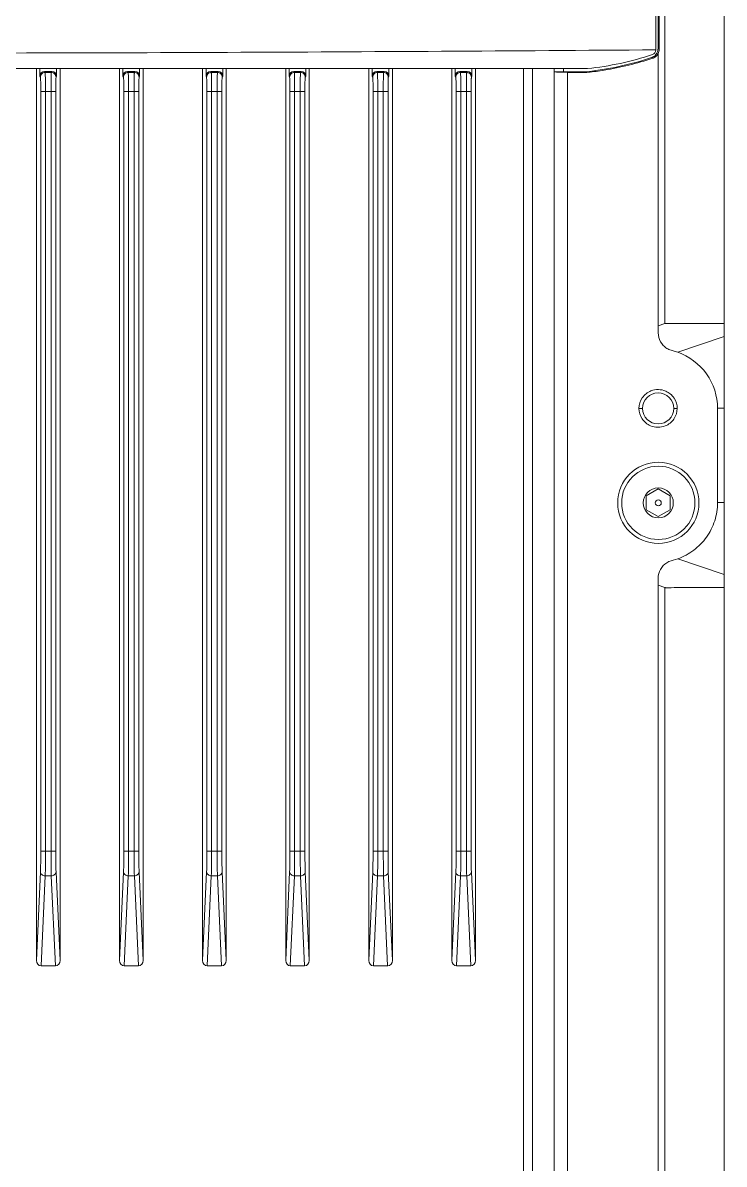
# Model space of a CAD drawing. Header units: millimetres. Extents: x 0 to 9253, y 0 to 2730.
# Drawn here: x 2831.9 to 2906.2, y 1188.3 to 1309.2 of the extents above; entities that cross this region are included whole.
import ezdxf

# ---------------------------------------------------------------- set-up
doc = ezdxf.new("R2010")
doc.units = ezdxf.units.MM
doc.layers.get('0').update_dxf_attribs({"lineweight": 13})

# ---------------------------------------------------------------- blocks, each defined once
blk = doc.blocks.new('A$C026F559B')
for p, q in [((11.55, -21.91), (10.28, -22.64)), ((10.28, -24.11), (10.28, -22.64)), ((12.82, -22.64), (11.55, -21.91)), ((12.82, -22.64), (12.82, -24.11)), ((10.28, -24.11), (11.55, -24.84)), ((11.55, -24.84), (12.82, -24.11))]:
    blk.add_line(p, q)
for radius in [4.3, 3.88, 1.59, 0.317]:
    blk.add_circle((11.55, -23.38), radius)

msp = doc.modelspace()

# ---------------------------------------------------------------- linework, layer by layer
for p, q in [((2906.22, 1477.39), (2906.22, 1159.39)), ((2899.92, 1277.39), (2899.92, 1359.39)), ((2898.97, 1306.36), (2898.97, 1330.41)), ((2899.22, 1330.27), (2899.22, 1306.5)), ((2899.32, 1306.43), (2899.32, 1330.35)), ((2899.22, 1306.5), (2899.32, 1306.43)), ((2899.22, 1305.99), (2899.22, 1277.12)), ((2898.53, 1305.55), (2898.6, 1305.5)), ((2898.6, 1305.5), (2898.64, 1305.48)), ((2724.68, 1304.39), (2891.75, 1304.39)), ((2833.37, 1304.39), (2833.37, 1209.91)), ((2833.73, 1304.39), (2833.73, 1303.59)), ((2833.73, 1303.59), (2833.79, 1303.47)), ((2835, 1304.09), (2834.23, 1304.09)), ((2834.23, 1304.09), (2834.29, 1303.97)), ((2834.29, 1303.97), (2834.94, 1303.97)), ((2834.94, 1303.97), (2835, 1304.09)), ((2835.44, 1303.47), (2835.5, 1303.59)), ((2835.5, 1303.59), (2835.5, 1304.39)), ((2835.87, 1209.91), (2835.87, 1304.39)), ((2842.17, 1304.39), (2842.17, 1209.91)), ((2842.53, 1304.39), (2842.53, 1303.59)), ((2842.53, 1303.59), (2842.59, 1303.47)), ((2843.8, 1304.09), (2843.03, 1304.09)), ((2843.03, 1304.09), (2843.09, 1303.97)), ((2843.09, 1303.97), (2843.74, 1303.97)), ((2843.74, 1303.97), (2843.8, 1304.09)), ((2844.24, 1303.47), (2844.3, 1303.59)), ((2844.3, 1303.59), (2844.3, 1304.39)), ((2844.67, 1209.91), (2844.67, 1304.39)), ((2850.97, 1304.39), (2850.97, 1209.91)), ((2851.33, 1304.39), (2851.33, 1303.59)), ((2851.33, 1303.59), (2851.39, 1303.47)), ((2852.6, 1304.09), (2851.83, 1304.09)), ((2851.83, 1304.09), (2851.89, 1303.97)), ((2851.89, 1303.97), (2852.54, 1303.97)), ((2852.54, 1303.97), (2852.6, 1304.09)), ((2853.04, 1303.47), (2853.1, 1303.59)), ((2853.1, 1303.59), (2853.1, 1304.39)), ((2853.47, 1209.91), (2853.47, 1304.39)), ((2859.77, 1304.39), (2859.77, 1209.91)), ((2860.13, 1304.39), (2860.13, 1303.59)), ((2860.13, 1303.59), (2860.19, 1303.47)), ((2861.4, 1304.09), (2860.63, 1304.09)), ((2860.63, 1304.09), (2860.69, 1303.97)), ((2860.69, 1303.97), (2861.34, 1303.97)), ((2861.34, 1303.97), (2861.4, 1304.09)), ((2861.84, 1303.47), (2861.9, 1303.59)), ((2861.9, 1303.59), (2861.9, 1304.39)), ((2862.27, 1209.91), (2862.27, 1304.39)), ((2868.57, 1304.39), (2868.57, 1209.91)), ((2868.93, 1304.39), (2868.93, 1303.59)), ((2868.93, 1303.59), (2868.99, 1303.47)), ((2870.2, 1304.09), (2869.43, 1304.09)), ((2869.43, 1304.09), (2869.49, 1303.97)), ((2869.49, 1303.97), (2870.14, 1303.97)), ((2870.14, 1303.97), (2870.2, 1304.09)), ((2870.64, 1303.47), (2870.7, 1303.59)), ((2870.7, 1303.59), (2870.7, 1304.39)), ((2871.07, 1209.91), (2871.07, 1304.39)), ((2877.37, 1304.39), (2877.37, 1209.91)), ((2877.73, 1304.39), (2877.73, 1303.59)), ((2877.73, 1303.59), (2877.79, 1303.47)), ((2879, 1304.09), (2878.23, 1304.09)), ((2878.23, 1304.09), (2878.29, 1303.97)), ((2878.29, 1303.97), (2878.94, 1303.97)), ((2878.94, 1303.97), (2879, 1304.09)), ((2879.44, 1303.47), (2879.5, 1303.59)), ((2879.5, 1303.59), (2879.5, 1304.39)), ((2879.87, 1209.91), (2879.87, 1304.39)), ((2884.96, 1141.68), (2884.96, 1304.39)), ((2885.92, 1141.68), (2885.92, 1304.39)), ((2888.89, 1304.39), (2887.75, 1304.39)), ((2888.2, 1304.39), (2888.2, 1304.07)), ((2888.2, 1304.07), (2888.22, 1304.05)), ((2888.22, 1304.05), (2888.22, 1277.39)), ((2889.2, 1304.39), (2889.2, 1304.04)), ((2891.52, 1304.04), (2889.2, 1304.04)), ((2889.61, 1303.99), (2889.61, 1159.39)), ((2891.52, 1303.97), (2891.52, 1304.04)), ((2835.41, 1301.97), (2833.82, 1301.97)), ((2833.82, 1221.47), (2833.82, 1301.97)), ((2834.32, 1301.97), (2834.32, 1221.47)), ((2834.91, 1221.47), (2834.91, 1301.97)), ((2835.41, 1301.97), (2835.41, 1221.47)), ((2844.21, 1301.97), (2842.62, 1301.97)), ((2842.62, 1221.47), (2842.62, 1301.97)), ((2843.12, 1301.97), (2843.12, 1221.47)), ((2843.71, 1221.47), (2843.71, 1301.97)), ((2844.21, 1301.97), (2844.21, 1221.47)), ((2853.01, 1301.97), (2851.42, 1301.97)), ((2851.42, 1221.47), (2851.42, 1301.97)), ((2851.92, 1301.97), (2851.92, 1221.47)), ((2852.51, 1221.47), (2852.51, 1301.97)), ((2853.01, 1301.97), (2853.01, 1221.47)), ((2861.81, 1301.97), (2860.22, 1301.97)), ((2860.22, 1221.47), (2860.22, 1301.97)), ((2860.72, 1301.97), (2860.72, 1221.47)), ((2861.31, 1221.47), (2861.31, 1301.97)), ((2861.81, 1301.97), (2861.81, 1221.47)), ((2870.61, 1301.97), (2869.02, 1301.97)), ((2869.02, 1221.47), (2869.02, 1301.97)), ((2869.52, 1301.97), (2869.52, 1221.47)), ((2870.11, 1221.47), (2870.11, 1301.97)), ((2870.61, 1301.97), (2870.61, 1221.47)), ((2879.41, 1301.97), (2877.82, 1301.97)), ((2877.82, 1221.47), (2877.82, 1301.97)), ((2878.32, 1301.97), (2878.32, 1221.47)), ((2878.91, 1221.47), (2878.91, 1301.97)), ((2879.41, 1301.97), (2879.41, 1221.47)), ((2888.22, 1277.39), (2888.22, 1268.39)), ((2899.92, 1277.39), (2899.22, 1277.12)), ((2899.92, 1277.39), (2906.22, 1277.39)), ((2906.22, 1276.01), (2901.29, 1274.34)), ((2888.22, 1268.39), (2888.22, 1159.39)), ((2897.57, 1268.39), (2897.19, 1268.39)), ((2900.87, 1268.39), (2901.24, 1268.39)), ((2906.22, 1268.4), (2905.52, 1268.4)), ((2905.52, 1258.41), (2905.52, 1268.4)), ((2905.52, 1258.41), (2906.22, 1258.41)), ((2906.22, 1250.78), (2901.29, 1252.45)), ((2899.22, 1249.68), (2899.92, 1249.41)), ((2899.22, 1249.68), (2899.22, 1177.12)), ((2899.92, 1177.39), (2899.92, 1249.41)), ((2906.22, 1249.41), (2901.22, 1249.41)), ((2833.82, 1221.47), (2835.41, 1221.47)), ((2842.62, 1221.47), (2844.21, 1221.47)), ((2851.42, 1221.47), (2853.01, 1221.47)), ((2860.22, 1221.47), (2861.81, 1221.47)), ((2869.02, 1221.47), (2870.61, 1221.47)), ((2877.82, 1221.47), (2879.41, 1221.47)), ((2833.79, 1219.3), (2833.37, 1209.91)), ((2833.86, 1209.34), (2834.29, 1218.87)), ((2834.94, 1218.87), (2834.29, 1218.87)), ((2834.94, 1218.87), (2835.37, 1209.34)), ((2835.87, 1209.91), (2835.44, 1219.3)), ((2842.59, 1219.3), (2842.17, 1209.91)), ((2842.66, 1209.34), (2843.09, 1218.87)), ((2843.74, 1218.87), (2843.09, 1218.87)), ((2843.74, 1218.87), (2844.17, 1209.34)), ((2844.67, 1209.91), (2844.24, 1219.3)), ((2851.39, 1219.3), (2850.97, 1209.91)), ((2851.46, 1209.34), (2851.89, 1218.87)), ((2852.54, 1218.87), (2851.89, 1218.87)), ((2852.54, 1218.87), (2852.97, 1209.34)), ((2853.47, 1209.91), (2853.04, 1219.3)), ((2860.19, 1219.3), (2859.77, 1209.91)), ((2860.26, 1209.34), (2860.69, 1218.87)), ((2861.34, 1218.87), (2860.69, 1218.87)), ((2861.34, 1218.87), (2861.77, 1209.34)), ((2862.27, 1209.91), (2861.84, 1219.3)), ((2868.99, 1219.3), (2868.57, 1209.91)), ((2869.06, 1209.34), (2869.49, 1218.87)), ((2870.14, 1218.87), (2869.49, 1218.87)), ((2870.14, 1218.87), (2870.57, 1209.34)), ((2871.07, 1209.91), (2870.64, 1219.3)), ((2877.79, 1219.3), (2877.37, 1209.91)), ((2877.86, 1209.34), (2878.29, 1218.87)), ((2878.94, 1218.87), (2878.29, 1218.87)), ((2878.94, 1218.87), (2879.37, 1209.34)), ((2879.87, 1209.91), (2879.44, 1219.3)), ((2833.86, 1209.34), (2835.37, 1209.34)), ((2842.66, 1209.34), (2844.17, 1209.34)), ((2851.46, 1209.34), (2852.97, 1209.34)), ((2860.26, 1209.34), (2861.77, 1209.34)), ((2869.06, 1209.34), (2870.57, 1209.34)), ((2877.86, 1209.34), (2879.37, 1209.34))]:
    msp.add_line(p, q)
msp.add_circle((2899.22, 1268.39), 1.65)
for centre, radius, start, end in [((2888.35, 1336.93), 32.72, 275.9608, 288.2908), ((2898.47, 1306.34), 0.5, 288.2908, 2.7014), ((2898.21, 1306.5), 1, 347.8524, 359.9348), ((2888.1, 1336.86), 33, 275.9328, 288.42), ((2898.21, 1306.5), 1, 288.4985, 302.0891), ((2898.32, 1306.43), 1.01, 288.5275, 297.5223), ((2898.21, 1306.5), 1.01, 302.0421, 312.2374), ((2898.53, 2106.09), 802.16, 269.36237, 269.4989), ((2888.52, 1335.53), 31.7, 275.427, 275.9397)]:
    msp.add_arc(centre, radius, start, end)
for centre, major_axis, ratio, start_param, end_param in [((2834.23, 1303.59), (-0.224, 0.448), 0.998288, -0.462689, 1.106738), ((2835, 1303.59), (-0.224, -0.448), 0.998288, 2.034855, 3.604281), ((2843.03, 1303.59), (-0.224, 0.448), 0.998288, -0.462689, 1.106738), ((2843.8, 1303.59), (-0.224, -0.448), 0.998288, 2.034855, 3.604281), ((2851.83, 1303.59), (-0.224, 0.448), 0.998288, -0.462689, 1.106738), ((2852.6, 1303.59), (-0.224, -0.448), 0.998288, 2.034855, 3.604281), ((2860.63, 1303.59), (-0.224, 0.448), 0.998288, -0.462689, 1.106738), ((2861.4, 1303.59), (-0.224, -0.448), 0.998288, 2.034855, 3.604281), ((2869.43, 1303.59), (-0.224, 0.448), 0.998288, -0.462689, 1.106738), ((2870.2, 1303.59), (-0.224, -0.448), 0.998288, 2.034855, 3.604281), ((2878.23, 1303.59), (-0.224, 0.448), 0.998288, -0.462689, 1.106738), ((2879, 1303.59), (-0.224, -0.448), 0.998288, 2.034855, 3.604281), ((2833.87, 1209.92), (0.026, 0.577), 0.865803, -4.660052, -3.102344), ((2835.37, 1209.92), (0.026, -0.577), 0.865803, -0.039249, 1.518459), ((2842.67, 1209.92), (0.026, 0.577), 0.865803, -4.660052, -3.102344), ((2844.17, 1209.92), (0.026, -0.577), 0.865803, -0.039249, 1.518459), ((2851.47, 1209.92), (0.026, 0.577), 0.865803, -4.660052, -3.102344), ((2852.97, 1209.92), (0.026, -0.577), 0.865803, -0.039249, 1.518459), ((2860.27, 1209.92), (0.026, 0.577), 0.865803, -4.660052, -3.102344), ((2861.77, 1209.92), (0.026, -0.577), 0.865803, -0.039249, 1.518459), ((2869.07, 1209.92), (0.026, 0.577), 0.865803, -4.660052, -3.102344), ((2870.57, 1209.92), (0.026, -0.577), 0.865803, -0.039249, 1.518459), ((2877.87, 1209.92), (0.026, 0.577), 0.865803, -4.660052, -3.102344), ((2879.37, 1209.92), (0.026, -0.577), 0.865803, -0.039249, 1.518459)]:
    msp.add_ellipse(centre, major_axis=major_axis, ratio=ratio, start_param=start_param, end_param=end_param)
for points, knots in [([(2898.97, 1306.37), (2883.85, 1306.26), (2853.6, 1306.07), (2808.22, 1305.98), (2762.84, 1306.07), (2732.59, 1306.26), (2717.46, 1306.37)], [0, 0, 0, 0, 0.249944, 0.5, 0.750056, 1, 1, 1, 1]), ([(2891.8, 1304), (2892.38, 1304.05), (2894.69, 1304.36), (2896.97, 1304.92), (2898.64, 1305.48)], [0, 0, 0, 0, 0.247213, 1, 1, 1, 1]), ([(2833.79, 1303.47), (2833.79, 1303.59), (2833.89, 1303.86), (2834.16, 1303.97), (2834.29, 1303.97)], [0, 0, 0, 0, 0.500056, 1, 1, 1, 1]), ([(2833.79, 1303.47), (2833.79, 1303.45), (2833.79, 1303.41), (2833.8, 1303.32), (2833.81, 1303.17), (2833.82, 1302.91), (2833.82, 1302.5), (2833.82, 1302.15), (2833.82, 1301.97)], [0, 0, 0, 0, 0.028261, 0.0911, 0.186598, 0.311119, 0.629127, 1, 1, 1, 1]), ([(2834.29, 1303.97), (2834.29, 1303.95), (2834.29, 1303.89), (2834.3, 1303.76), (2834.31, 1303.58), (2834.31, 1303.33), (2834.32, 1303.03), (2834.32, 1302.58), (2834.32, 1302.22), (2834.32, 1301.97)], [0, 0, 0, 0, 0.028098, 0.090896, 0.1864, 0.310953, 0.460257, 0.629072, 1, 1, 1, 1]), ([(2834.91, 1301.97), (2834.91, 1302.22), (2834.91, 1302.58), (2834.91, 1303.03), (2834.92, 1303.33), (2834.92, 1303.58), (2834.93, 1303.76), (2834.94, 1303.89), (2834.94, 1303.95), (2834.94, 1303.97)], [0, 0, 0, 0, 0.370927, 0.539743, 0.689047, 0.813601, 0.909105, 0.971903, 1, 1, 1, 1]), ([(2834.94, 1303.97), (2835.07, 1303.97), (2835.34, 1303.86), (2835.44, 1303.59), (2835.44, 1303.47)], [0, 0, 0, 0, 0.499953, 1, 1, 1, 1]), ([(2835.41, 1301.97), (2835.41, 1302.15), (2835.41, 1302.5), (2835.41, 1302.91), (2835.42, 1303.17), (2835.43, 1303.32), (2835.44, 1303.41), (2835.44, 1303.45), (2835.44, 1303.47)], [0, 0, 0, 0, 0.370874, 0.688883, 0.813404, 0.908902, 0.971739, 1, 1, 1, 1]), ([(2842.59, 1303.47), (2842.59, 1303.59), (2842.69, 1303.86), (2842.96, 1303.97), (2843.09, 1303.97)], [0, 0, 0, 0, 0.500056, 1, 1, 1, 1]), ([(2842.59, 1303.47), (2842.59, 1303.45), (2842.59, 1303.41), (2842.6, 1303.32), (2842.61, 1303.17), (2842.62, 1302.91), (2842.62, 1302.5), (2842.62, 1302.15), (2842.62, 1301.97)], [0, 0, 0, 0, 0.028261, 0.0911, 0.186598, 0.311119, 0.629127, 1, 1, 1, 1]), ([(2843.09, 1303.97), (2843.09, 1303.95), (2843.09, 1303.89), (2843.1, 1303.76), (2843.11, 1303.58), (2843.11, 1303.33), (2843.12, 1303.03), (2843.12, 1302.58), (2843.12, 1302.22), (2843.12, 1301.97)], [0, 0, 0, 0, 0.028098, 0.090896, 0.1864, 0.310953, 0.460257, 0.629072, 1, 1, 1, 1]), ([(2843.71, 1301.97), (2843.71, 1302.22), (2843.71, 1302.58), (2843.71, 1303.03), (2843.72, 1303.33), (2843.72, 1303.58), (2843.73, 1303.76), (2843.74, 1303.89), (2843.74, 1303.95), (2843.74, 1303.97)], [0, 0, 0, 0, 0.370927, 0.539743, 0.689047, 0.813601, 0.909105, 0.971903, 1, 1, 1, 1]), ([(2843.74, 1303.97), (2843.87, 1303.97), (2844.14, 1303.86), (2844.24, 1303.59), (2844.24, 1303.47)], [0, 0, 0, 0, 0.499953, 1, 1, 1, 1]), ([(2844.21, 1301.97), (2844.21, 1302.15), (2844.21, 1302.5), (2844.21, 1302.91), (2844.22, 1303.17), (2844.23, 1303.32), (2844.24, 1303.41), (2844.24, 1303.45), (2844.24, 1303.47)], [0, 0, 0, 0, 0.370874, 0.688883, 0.813404, 0.908902, 0.971739, 1, 1, 1, 1]), ([(2851.39, 1303.47), (2851.39, 1303.59), (2851.49, 1303.86), (2851.76, 1303.97), (2851.89, 1303.97)], [0, 0, 0, 0, 0.500056, 1, 1, 1, 1]), ([(2851.39, 1303.47), (2851.39, 1303.45), (2851.39, 1303.41), (2851.4, 1303.32), (2851.41, 1303.17), (2851.42, 1302.91), (2851.42, 1302.5), (2851.42, 1302.15), (2851.42, 1301.97)], [0, 0, 0, 0, 0.028261, 0.0911, 0.186598, 0.311119, 0.629127, 1, 1, 1, 1]), ([(2851.89, 1303.97), (2851.89, 1303.95), (2851.89, 1303.89), (2851.9, 1303.76), (2851.91, 1303.58), (2851.91, 1303.33), (2851.92, 1303.03), (2851.92, 1302.58), (2851.92, 1302.22), (2851.92, 1301.97)], [0, 0, 0, 0, 0.028098, 0.090896, 0.1864, 0.310953, 0.460257, 0.629072, 1, 1, 1, 1]), ([(2852.51, 1301.97), (2852.51, 1302.22), (2852.51, 1302.58), (2852.51, 1303.03), (2852.52, 1303.33), (2852.52, 1303.58), (2852.53, 1303.76), (2852.54, 1303.89), (2852.54, 1303.95), (2852.54, 1303.97)], [0, 0, 0, 0, 0.370927, 0.539743, 0.689047, 0.813601, 0.909105, 0.971903, 1, 1, 1, 1]), ([(2852.54, 1303.97), (2852.67, 1303.97), (2852.94, 1303.86), (2853.04, 1303.59), (2853.04, 1303.47)], [0, 0, 0, 0, 0.499953, 1, 1, 1, 1]), ([(2853.01, 1301.97), (2853.01, 1302.15), (2853.01, 1302.5), (2853.01, 1302.91), (2853.02, 1303.17), (2853.03, 1303.32), (2853.04, 1303.41), (2853.04, 1303.45), (2853.04, 1303.47)], [0, 0, 0, 0, 0.370874, 0.688883, 0.813404, 0.908902, 0.971739, 1, 1, 1, 1]), ([(2860.19, 1303.47), (2860.19, 1303.59), (2860.29, 1303.86), (2860.56, 1303.97), (2860.69, 1303.97)], [0, 0, 0, 0, 0.500056, 1, 1, 1, 1]), ([(2860.19, 1303.47), (2860.19, 1303.45), (2860.19, 1303.41), (2860.2, 1303.32), (2860.21, 1303.17), (2860.22, 1302.91), (2860.22, 1302.5), (2860.22, 1302.15), (2860.22, 1301.97)], [0, 0, 0, 0, 0.028261, 0.0911, 0.186598, 0.311119, 0.629127, 1, 1, 1, 1]), ([(2860.69, 1303.97), (2860.69, 1303.95), (2860.69, 1303.89), (2860.7, 1303.76), (2860.71, 1303.58), (2860.71, 1303.33), (2860.72, 1303.03), (2860.72, 1302.58), (2860.72, 1302.22), (2860.72, 1301.97)], [0, 0, 0, 0, 0.028098, 0.090896, 0.1864, 0.310953, 0.460257, 0.629072, 1, 1, 1, 1]), ([(2861.31, 1301.97), (2861.31, 1302.22), (2861.31, 1302.58), (2861.31, 1303.03), (2861.32, 1303.33), (2861.32, 1303.58), (2861.33, 1303.76), (2861.34, 1303.89), (2861.34, 1303.95), (2861.34, 1303.97)], [0, 0, 0, 0, 0.370927, 0.539743, 0.689047, 0.813601, 0.909105, 0.971903, 1, 1, 1, 1]), ([(2861.34, 1303.97), (2861.47, 1303.97), (2861.74, 1303.86), (2861.84, 1303.59), (2861.84, 1303.47)], [0, 0, 0, 0, 0.499953, 1, 1, 1, 1]), ([(2861.81, 1301.97), (2861.81, 1302.15), (2861.81, 1302.5), (2861.81, 1302.91), (2861.82, 1303.17), (2861.83, 1303.32), (2861.84, 1303.41), (2861.84, 1303.45), (2861.84, 1303.47)], [0, 0, 0, 0, 0.370874, 0.688883, 0.813404, 0.908902, 0.971739, 1, 1, 1, 1]), ([(2868.99, 1303.47), (2868.99, 1303.59), (2869.09, 1303.86), (2869.36, 1303.97), (2869.49, 1303.97)], [0, 0, 0, 0, 0.500056, 1, 1, 1, 1]), ([(2868.99, 1303.47), (2868.99, 1303.45), (2868.99, 1303.41), (2869, 1303.32), (2869.01, 1303.17), (2869.02, 1302.91), (2869.02, 1302.5), (2869.02, 1302.15), (2869.02, 1301.97)], [0, 0, 0, 0, 0.028261, 0.0911, 0.186598, 0.311119, 0.629127, 1, 1, 1, 1]), ([(2869.49, 1303.97), (2869.49, 1303.95), (2869.49, 1303.89), (2869.5, 1303.76), (2869.51, 1303.58), (2869.51, 1303.33), (2869.52, 1303.03), (2869.52, 1302.58), (2869.52, 1302.22), (2869.52, 1301.97)], [0, 0, 0, 0, 0.028098, 0.090896, 0.1864, 0.310953, 0.460257, 0.629072, 1, 1, 1, 1]), ([(2870.11, 1301.97), (2870.11, 1302.22), (2870.11, 1302.58), (2870.11, 1303.03), (2870.12, 1303.33), (2870.12, 1303.58), (2870.13, 1303.76), (2870.14, 1303.89), (2870.14, 1303.95), (2870.14, 1303.97)], [0, 0, 0, 0, 0.370927, 0.539743, 0.689047, 0.813601, 0.909105, 0.971903, 1, 1, 1, 1]), ([(2870.14, 1303.97), (2870.27, 1303.97), (2870.54, 1303.86), (2870.64, 1303.59), (2870.64, 1303.47)], [0, 0, 0, 0, 0.499953, 1, 1, 1, 1]), ([(2870.61, 1301.97), (2870.61, 1302.15), (2870.61, 1302.5), (2870.61, 1302.91), (2870.62, 1303.17), (2870.63, 1303.32), (2870.64, 1303.41), (2870.64, 1303.45), (2870.64, 1303.47)], [0, 0, 0, 0, 0.370874, 0.688883, 0.813404, 0.908902, 0.971739, 1, 1, 1, 1]), ([(2877.79, 1303.47), (2877.79, 1303.59), (2877.89, 1303.86), (2878.16, 1303.97), (2878.29, 1303.97)], [0, 0, 0, 0, 0.500056, 1, 1, 1, 1]), ([(2877.79, 1303.47), (2877.79, 1303.45), (2877.79, 1303.41), (2877.8, 1303.32), (2877.81, 1303.17), (2877.82, 1302.91), (2877.82, 1302.5), (2877.82, 1302.15), (2877.82, 1301.97)], [0, 0, 0, 0, 0.028261, 0.0911, 0.186598, 0.311119, 0.629127, 1, 1, 1, 1]), ([(2878.29, 1303.97), (2878.29, 1303.95), (2878.29, 1303.89), (2878.3, 1303.76), (2878.31, 1303.58), (2878.31, 1303.33), (2878.32, 1303.03), (2878.32, 1302.58), (2878.32, 1302.22), (2878.32, 1301.97)], [0, 0, 0, 0, 0.028098, 0.090896, 0.1864, 0.310953, 0.460257, 0.629072, 1, 1, 1, 1]), ([(2878.91, 1301.97), (2878.91, 1302.22), (2878.91, 1302.58), (2878.91, 1303.03), (2878.92, 1303.33), (2878.92, 1303.58), (2878.93, 1303.76), (2878.94, 1303.89), (2878.94, 1303.95), (2878.94, 1303.97)], [0, 0, 0, 0, 0.370927, 0.539743, 0.689047, 0.813601, 0.909105, 0.971903, 1, 1, 1, 1]), ([(2878.94, 1303.97), (2879.07, 1303.97), (2879.34, 1303.86), (2879.44, 1303.59), (2879.44, 1303.47)], [0, 0, 0, 0, 0.499953, 1, 1, 1, 1]), ([(2879.41, 1301.97), (2879.41, 1302.15), (2879.41, 1302.5), (2879.41, 1302.91), (2879.42, 1303.17), (2879.43, 1303.32), (2879.44, 1303.41), (2879.44, 1303.45), (2879.44, 1303.47)], [0, 0, 0, 0, 0.370874, 0.688883, 0.813404, 0.908902, 0.971739, 1, 1, 1, 1]), ([(2888.2, 1304.07), (2888.2, 1304.06), (2888.24, 1304.06), (2888.29, 1304.05), (2888.39, 1304.05), (2888.51, 1304.04), (2888.66, 1304.04), (2888.89, 1304.04), (2889.07, 1304.04), (2889.2, 1304.04)], [0, 0, 0, 0, 0.026189, 0.087424, 0.182067, 0.306465, 0.456237, 0.626062, 1, 1, 1, 1]), ([(2888.22, 1304.05), (2888.22, 1304.04), (2888.27, 1304.04), (2888.34, 1304.03), (2888.47, 1304.02), (2888.63, 1304.01), (2888.83, 1304), (2889.16, 1303.99), (2889.43, 1303.99), (2889.61, 1303.99)], [0, 0, 0, 0, 0.025501, 0.082607, 0.171288, 0.290173, 0.436316, 0.606507, 1, 1, 1, 1]), ([(2899.22, 1277.12), (2899.22, 1276.79), (2899.17, 1276.14), (2899.48, 1275.35), (2899.93, 1274.88), (2900.35, 1274.61), (2900.82, 1274.47), (2901.13, 1274.4), (2901.29, 1274.34)], [0, 0, 0, 0, 0.250064, 0.499061, 0.624695, 0.750212, 0.875082, 1, 1, 1, 1]), ([(2901.29, 1274.34), (2902.49, 1273.91), (2904.69, 1272.3), (2905.52, 1269.68), (2905.52, 1268.4)], [0, 0, 0, 0, 0.49958, 1, 1, 1, 1]), ([(2898.46, 1270.24), (2898.1, 1270.1), (2897.44, 1269.58), (2897.19, 1268.78), (2897.19, 1268.39)], [0, 0, 0, 0, 0.499944, 1, 1, 1, 1]), ([(2900.02, 1270.22), (2899.78, 1270.32), (2899.24, 1270.44), (2898.71, 1270.34), (2898.46, 1270.24)], [0, 0, 0, 0, 0.499981, 1, 1, 1, 1]), ([(2901.24, 1268.39), (2901.25, 1268.77), (2901, 1269.55), (2900.37, 1270.07), (2900.02, 1270.22)], [0, 0, 0, 0, 0.500061, 1, 1, 1, 1]), ([(2897.19, 1268.39), (2897.18, 1268), (2897.43, 1267.22), (2898.06, 1266.7), (2898.41, 1266.55)], [0, 0, 0, 0, 0.500057, 1, 1, 1, 1]), ([(2899.97, 1266.53), (2900.34, 1266.68), (2900.99, 1267.19), (2901.24, 1267.99), (2901.24, 1268.39)], [0, 0, 0, 0, 0.499955, 1, 1, 1, 1]), ([(2898.41, 1266.55), (2898.66, 1266.45), (2899.19, 1266.33), (2899.73, 1266.43), (2899.97, 1266.53)], [0, 0, 0, 0, 0.499982, 1, 1, 1, 1]), ([(2905.52, 1258.41), (2905.52, 1257.76), (2905.31, 1256.45), (2904.43, 1254.69), (2903.05, 1253.29), (2901.9, 1252.67), (2901.29, 1252.45)], [0, 0, 0, 0, 0.250605, 0.500582, 0.750019, 1, 1, 1, 1]), ([(2899.22, 1249.68), (2899.22, 1250), (2899.16, 1250.66), (2899.54, 1251.59), (2900.33, 1252.24), (2900.98, 1252.34), (2901.29, 1252.45)], [0, 0, 0, 0, 0.251025, 0.500276, 0.74921, 1, 1, 1, 1]), ([(2900, 1249.37), (2899.99, 1249.39), (2899.98, 1249.42), (2899.94, 1249.43), (2899.92, 1249.41), (2899.92, 1249.41)], [0, 0, 0, 0, 0.506809, 0.744396, 1, 1, 1, 1]), ([(2833.82, 1221.47), (2833.82, 1221.05), (2833.82, 1220.33), (2833.81, 1219.61), (2833.79, 1219.3)], [0, 0, 0, 0, 0.577331, 1, 1, 1, 1]), ([(2834.32, 1221.47), (2834.32, 1220.97), (2834.32, 1220.1), (2834.31, 1219.24), (2834.29, 1218.87)], [0, 0, 0, 0, 0.577328, 1, 1, 1, 1]), ([(2834.94, 1218.87), (2834.93, 1219.24), (2834.91, 1220.1), (2834.91, 1220.97), (2834.91, 1221.47)], [0, 0, 0, 0, 0.422672, 1, 1, 1, 1]), ([(2835.44, 1219.3), (2835.43, 1219.61), (2835.41, 1220.33), (2835.41, 1221.05), (2835.41, 1221.47)], [0, 0, 0, 0, 0.422678, 1, 1, 1, 1]), ([(2842.62, 1221.47), (2842.62, 1221.05), (2842.62, 1220.33), (2842.61, 1219.61), (2842.59, 1219.3)], [0, 0, 0, 0, 0.577331, 1, 1, 1, 1]), ([(2843.12, 1221.47), (2843.12, 1220.97), (2843.12, 1220.1), (2843.11, 1219.24), (2843.09, 1218.87)], [0, 0, 0, 0, 0.577328, 1, 1, 1, 1]), ([(2843.74, 1218.87), (2843.73, 1219.24), (2843.71, 1220.1), (2843.71, 1220.97), (2843.71, 1221.47)], [0, 0, 0, 0, 0.422672, 1, 1, 1, 1]), ([(2844.24, 1219.3), (2844.23, 1219.61), (2844.21, 1220.33), (2844.21, 1221.05), (2844.21, 1221.47)], [0, 0, 0, 0, 0.422678, 1, 1, 1, 1]), ([(2851.42, 1221.47), (2851.42, 1221.05), (2851.42, 1220.33), (2851.41, 1219.61), (2851.39, 1219.3)], [0, 0, 0, 0, 0.577331, 1, 1, 1, 1]), ([(2851.92, 1221.47), (2851.92, 1220.97), (2851.92, 1220.1), (2851.91, 1219.24), (2851.89, 1218.87)], [0, 0, 0, 0, 0.577328, 1, 1, 1, 1]), ([(2852.54, 1218.87), (2852.53, 1219.24), (2852.51, 1220.1), (2852.51, 1220.97), (2852.51, 1221.47)], [0, 0, 0, 0, 0.422672, 1, 1, 1, 1]), ([(2853.04, 1219.3), (2853.03, 1219.61), (2853.01, 1220.33), (2853.01, 1221.05), (2853.01, 1221.47)], [0, 0, 0, 0, 0.422678, 1, 1, 1, 1]), ([(2860.22, 1221.47), (2860.22, 1221.05), (2860.22, 1220.33), (2860.21, 1219.61), (2860.19, 1219.3)], [0, 0, 0, 0, 0.577331, 1, 1, 1, 1]), ([(2860.72, 1221.47), (2860.72, 1220.97), (2860.72, 1220.1), (2860.71, 1219.24), (2860.69, 1218.87)], [0, 0, 0, 0, 0.577328, 1, 1, 1, 1]), ([(2861.34, 1218.87), (2861.33, 1219.24), (2861.31, 1220.1), (2861.31, 1220.97), (2861.31, 1221.47)], [0, 0, 0, 0, 0.422672, 1, 1, 1, 1]), ([(2861.84, 1219.3), (2861.83, 1219.61), (2861.81, 1220.33), (2861.81, 1221.05), (2861.81, 1221.47)], [0, 0, 0, 0, 0.422678, 1, 1, 1, 1]), ([(2869.02, 1221.47), (2869.02, 1221.05), (2869.02, 1220.33), (2869.01, 1219.61), (2868.99, 1219.3)], [0, 0, 0, 0, 0.577331, 1, 1, 1, 1]), ([(2869.52, 1221.47), (2869.52, 1220.97), (2869.52, 1220.1), (2869.51, 1219.24), (2869.49, 1218.87)], [0, 0, 0, 0, 0.577328, 1, 1, 1, 1]), ([(2870.14, 1218.87), (2870.13, 1219.24), (2870.11, 1220.1), (2870.11, 1220.97), (2870.11, 1221.47)], [0, 0, 0, 0, 0.422672, 1, 1, 1, 1]), ([(2870.64, 1219.3), (2870.63, 1219.61), (2870.61, 1220.33), (2870.61, 1221.05), (2870.61, 1221.47)], [0, 0, 0, 0, 0.422678, 1, 1, 1, 1]), ([(2877.82, 1221.47), (2877.82, 1221.05), (2877.82, 1220.33), (2877.81, 1219.61), (2877.79, 1219.3)], [0, 0, 0, 0, 0.577331, 1, 1, 1, 1]), ([(2878.32, 1221.47), (2878.32, 1220.97), (2878.32, 1220.1), (2878.31, 1219.24), (2878.29, 1218.87)], [0, 0, 0, 0, 0.577328, 1, 1, 1, 1]), ([(2878.94, 1218.87), (2878.93, 1219.24), (2878.91, 1220.1), (2878.91, 1220.97), (2878.91, 1221.47)], [0, 0, 0, 0, 0.422672, 1, 1, 1, 1]), ([(2879.44, 1219.3), (2879.43, 1219.61), (2879.41, 1220.33), (2879.41, 1221.05), (2879.41, 1221.47)], [0, 0, 0, 0, 0.422678, 1, 1, 1, 1]), ([(2834.29, 1218.87), (2834.17, 1218.87), (2833.92, 1218.95), (2833.79, 1219.19), (2833.79, 1219.3)], [0, 0, 0, 0, 0.524643, 1, 1, 1, 1]), ([(2835.44, 1219.3), (2835.44, 1219.19), (2835.31, 1218.95), (2835.06, 1218.87), (2834.94, 1218.87)], [0, 0, 0, 0, 0.475368, 1, 1, 1, 1]), ([(2843.09, 1218.87), (2842.97, 1218.87), (2842.72, 1218.95), (2842.59, 1219.19), (2842.59, 1219.3)], [0, 0, 0, 0, 0.524643, 1, 1, 1, 1]), ([(2844.24, 1219.3), (2844.24, 1219.19), (2844.11, 1218.95), (2843.86, 1218.87), (2843.74, 1218.87)], [0, 0, 0, 0, 0.475368, 1, 1, 1, 1]), ([(2851.89, 1218.87), (2851.77, 1218.87), (2851.52, 1218.95), (2851.39, 1219.19), (2851.39, 1219.3)], [0, 0, 0, 0, 0.524643, 1, 1, 1, 1]), ([(2853.04, 1219.3), (2853.04, 1219.19), (2852.91, 1218.95), (2852.66, 1218.87), (2852.54, 1218.87)], [0, 0, 0, 0, 0.475368, 1, 1, 1, 1]), ([(2860.69, 1218.87), (2860.57, 1218.87), (2860.32, 1218.95), (2860.19, 1219.19), (2860.19, 1219.3)], [0, 0, 0, 0, 0.524643, 1, 1, 1, 1]), ([(2861.84, 1219.3), (2861.84, 1219.19), (2861.71, 1218.95), (2861.46, 1218.87), (2861.34, 1218.87)], [0, 0, 0, 0, 0.475368, 1, 1, 1, 1]), ([(2869.49, 1218.87), (2869.37, 1218.87), (2869.12, 1218.95), (2868.99, 1219.19), (2868.99, 1219.3)], [0, 0, 0, 0, 0.524643, 1, 1, 1, 1]), ([(2870.64, 1219.3), (2870.64, 1219.19), (2870.51, 1218.95), (2870.26, 1218.87), (2870.14, 1218.87)], [0, 0, 0, 0, 0.475368, 1, 1, 1, 1]), ([(2878.29, 1218.87), (2878.17, 1218.87), (2877.92, 1218.95), (2877.79, 1219.19), (2877.79, 1219.3)], [0, 0, 0, 0, 0.524643, 1, 1, 1, 1]), ([(2879.44, 1219.3), (2879.44, 1219.19), (2879.31, 1218.95), (2879.06, 1218.87), (2878.94, 1218.87)], [0, 0, 0, 0, 0.475368, 1, 1, 1, 1])]:
    msp.add_open_spline(points, degree=3, knots=knots)
for points in [[(2899.19, 1306.29), (2899.15, 1306.09), (2899.04, 1305.9), (2898.89, 1305.76)], [(2899.07, 1305.76), (2899.13, 1305.83), (2899.18, 1305.9), (2899.22, 1305.98)], [(2899.22, 1305.99), (2899.28, 1306.12), (2899.32, 1306.28), (2899.32, 1306.43)], [(2898.78, 1305.54), (2898.89, 1305.6), (2898.99, 1305.67), (2899.07, 1305.76)], [(2901.22, 1249.41), (2900.81, 1249.41), (2900.4, 1249.39), (2900, 1249.37)]]:
    msp.add_open_spline(points, degree=3)

# ---------------------------------------------------------------- block references
at = {"xscale": -1}
msp.add_blockref('A$C026F559B', (2910.79, 1281.76), dxfattribs=at)

doc.saveas('drawing.dxf')
